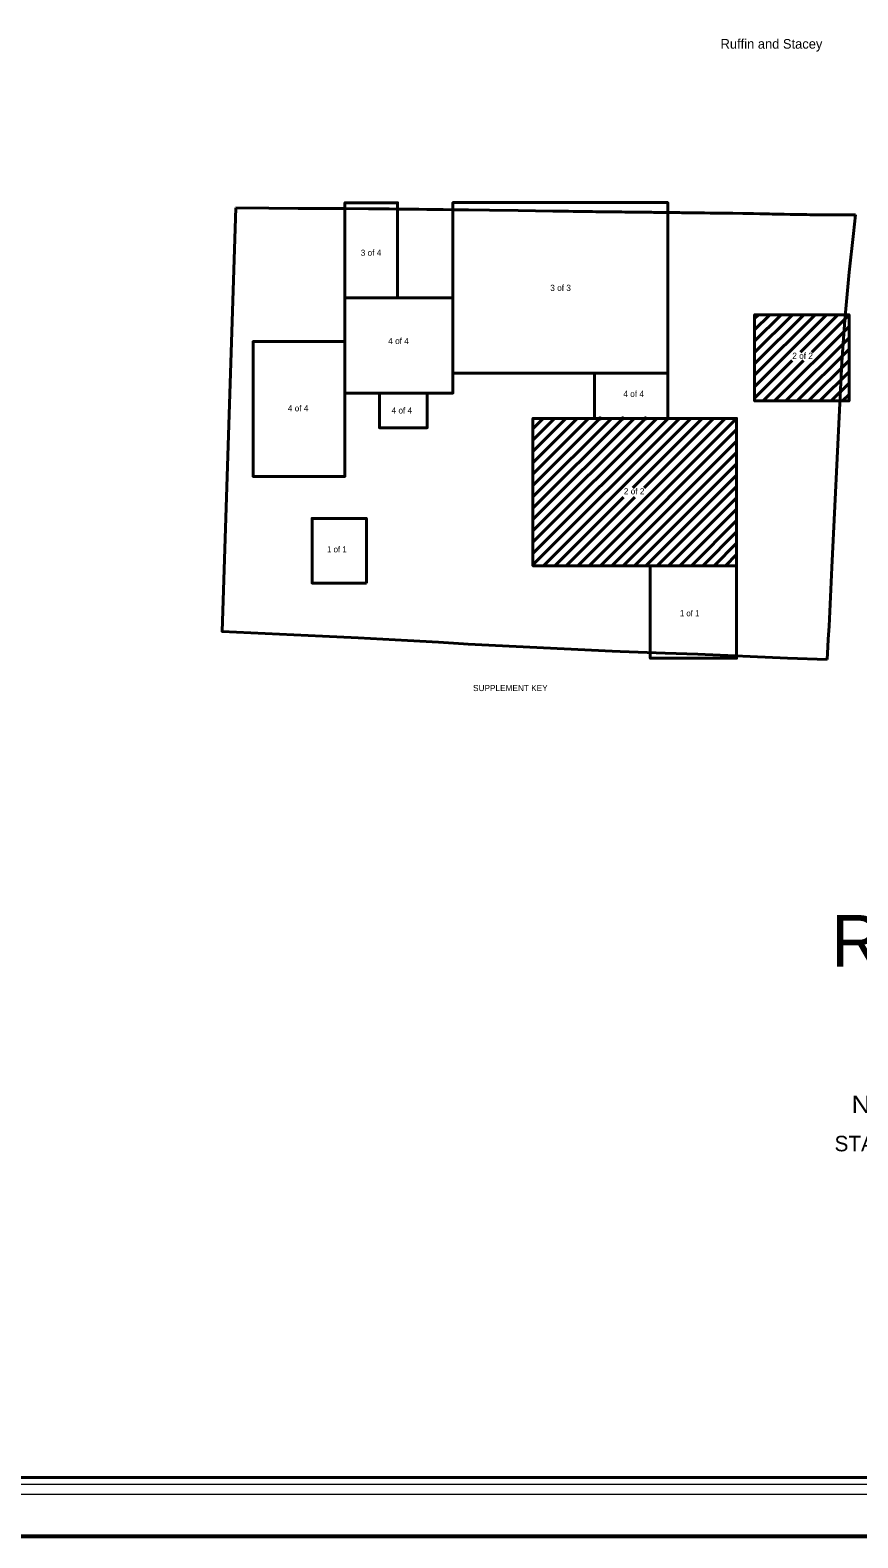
# Model space of a CAD drawing. Extents: x 370761 to 589071, y 261643 to 384686.
# Drawn here: x 552987 to 568436, y 327356 to 355514 of the extents above; entities that cross this region are included whole.
import ezdxf
from ezdxf.enums import TextEntityAlignment as Align

# ---------------------------------------------------------------- set-up
doc = ezdxf.new("R2010")
doc.units = 0
doc.header["$LTSCALE"] = 48
doc.header["$PDMODE"] = 32
doc.header["$PDSIZE"] = 24
for name, color, linetype, lineweight in [('1', 7, 'Continuous', 25), ('20', 7, 'Continuous', 40), ('23', 7, 'Continuous', 40), ('34', 7, 'Continuous', 13)]:
    doc.layers.add(name, color=color, linetype=linetype, lineweight=lineweight)
doc.layers.add('12', color=7, linetype='Continuous')

msp = doc.modelspace()

# ---------------------------------------------------------------- linework, layer by layer
at = {"layer": '1', "lineweight": 13}
msp.add_lwpolyline([(584223.67, 327356.36), (487593.03, 327356.36), (487593.03, 383753.4), (584223.67, 383753.4)], close=True, dxfattribs=at)
at = {"layer": '20'}
for p, q in [((563036.23, 352294.18), (561170.6, 352294.18)), ((558860.48, 352181.03), (558860.48, 352145.03)), ((558860.48, 352145.03), (558860.48, 351563.42)), ((559845.11, 351838.44), (559845.11, 352172.39)), ((560878.2, 352159.67), (560878.2, 352033.48)), ((560878.2, 352033.48), (560878.2, 351840.65)), ((564886.56, 352065.21), (564886.56, 352108.29)), ((564886.56, 352014.77), (564886.56, 352065.21)), ((564886.56, 351888.01), (564886.56, 352014.77)), ((559845.11, 351806.35), (559845.11, 351838.44)), ((559845.11, 351552.29), (559845.11, 351806.35)), ((560878.2, 351840.65), (560878.2, 351811.41)), ((560878.2, 351811.41), (560878.2, 351763.85)), ((560878.2, 351763.85), (560878.2, 351623.83)), ((564886.56, 351851.01), (564886.56, 351888.01)), ((564886.56, 351802.68), (564886.56, 351851.01)), ((564886.56, 351758.97), (564886.56, 351802.68)), ((564886.56, 351656.42), (564886.56, 351758.97)), ((558860.48, 351563.42), (558860.48, 351205.63)), ((559845.11, 351288.59), (559845.11, 351552.29)), ((560878.2, 351623.83), (560878.2, 351615.4)), ((560878.2, 351615.4), (560878.2, 351382.86)), ((564886.56, 351619.03), (564886.56, 351656.42)), ((564886.56, 351345.62), (564886.56, 351619.03)), ((559845.11, 351137.82), (559845.11, 351288.59)), ((559845.11, 351128.7), (559845.11, 351137.82)), ((559845.11, 350770.79), (559845.11, 351128.7)), ((560878.2, 351382.86), (560878.2, 351313.4)), ((560878.2, 351313.4), (560878.2, 351151.66)), ((560878.2, 351151.66), (560878.2, 350837.23)), ((564886.56, 351165.99), (564886.56, 351345.62)), ((564886.56, 351144.84), (564886.56, 351165.99)), ((564886.56, 350734.82), (564886.56, 351144.84)), ((558860.48, 350949.19), (558860.48, 350687.95)), ((558860.48, 350687.95), (558860.48, 350512.39)), ((559845.11, 350636.04), (559845.11, 350770.79)), ((559845.11, 350521.86), (559845.11, 350636.04)), ((560878.2, 350837.23), (560878.2, 350732.3)), ((560878.2, 350732.3), (560878.2, 350616.78)), ((564886.56, 350665.68), (564886.56, 350734.82)), ((564886.56, 350416.41), (564886.56, 350665.68)), ((558945.33, 350512.39), (558860.48, 350512.39)), ((558860.48, 350512.17), (558860.48, 350340.39)), ((558860.48, 350340.39), (558860.48, 350190.17)), ((559110.14, 350512.39), (558945.33, 350512.39)), ((559114.67, 350512.39), (559110.14, 350512.39)), ((559116.6, 350512.39), (559114.67, 350512.39)), ((559118.63, 350512.39), (559116.6, 350512.39)), ((559124.05, 350512.39), (559118.63, 350512.39)), ((559270.18, 350512.39), (559124.05, 350512.39)), ((559452.38, 350512.39), (559270.18, 350512.39)), ((559458.65, 350512.39), (559452.38, 350512.39)), ((559460.77, 350512.39), (559458.65, 350512.39)), ((559476.8, 350512.39), (559460.77, 350512.39)), ((559839.47, 350512.39), (559476.8, 350512.39)), ((559845.11, 350512.39), (559839.47, 350512.39)), ((559845.11, 350512.39), (559845.11, 350521.86)), ((559909.69, 350512.39), (559845.11, 350512.39)), ((560320.16, 350512.39), (559909.69, 350512.39)), ((560326.88, 350512.39), (560320.16, 350512.39)), ((560424.52, 350512.39), (560326.88, 350512.39)), ((560651.02, 350512.39), (560424.52, 350512.39)), ((560878.2, 350512.39), (560878.2, 350351.47)), ((560878.2, 350351.47), (560878.2, 350266.77)), ((564886.56, 350111.88), (564886.56, 350416.41)), ((564886.56, 349984.99), (564886.56, 350111.88)), ((564886.56, 349672.31), (564886.56, 349984.99)), ((557350.67, 349696.46), (557331.35, 349696.46)), ((557394.5, 349696.46), (557350.67, 349696.46)), ((557791.68, 349696.46), (557394.5, 349696.46)), ((558507.61, 349696.46), (557791.68, 349696.46)), ((558518.95, 349696.46), (558507.61, 349696.46)), ((558575.76, 349696.46), (558518.95, 349696.46)), ((558860.48, 349477.11), (558860.48, 349696.46)), ((558860.48, 349348.72), (558860.48, 349477.11)), ((564886.56, 349509.34), (564886.56, 349672.31)), ((564886.56, 349244.27), (564886.56, 349509.34)), ((557148.59, 349428.81), (557148.59, 349178.11)), ((557148.59, 349178.11), (557148.59, 349062.01)), ((558860.48, 349318.22), (558860.48, 349348.72)), ((558860.48, 348988.27), (558860.48, 349318.22)), ((564886.56, 349194.54), (564886.56, 349244.27)), ((564886.56, 349110.82), (564886.56, 349194.54)), ((557148.59, 349062.01), (557148.59, 348907.26)), ((557148.59, 348907.26), (557148.59, 348599.24)), ((558860.48, 348918.67), (558860.48, 348988.27)), ((558860.48, 348917.18), (558860.48, 348918.67)), ((558860.48, 348893.94), (558860.48, 348917.18)), ((558860.48, 348875.56), (558860.48, 348893.94)), ((558860.48, 348868.1), (558860.48, 348875.56)), ((560878.2, 349096.96), (560878.2, 349110.82)), ((560878.2, 348896.37), (560878.2, 349096.96)), ((563523.52, 349110.82), (563523.52, 349056.38)), ((563523.52, 348880.69), (563523.52, 348866.97)), ((564652.04, 349110.82), (564886.56, 349110.82)), ((564886.56, 349016.19), (564886.56, 349110.82)), ((564886.56, 348817.72), (564886.56, 349016.19)), ((558860.48, 348865.62), (558860.48, 348868.1)), ((558860.48, 348863.13), (558860.48, 348865.62)), ((558860.48, 348855.79), (558860.48, 348863.13)), ((558860.48, 348830.64), (558860.48, 348855.79)), ((558860.48, 348735.73), (558860.48, 348830.64)), ((558860.48, 348701.72), (558860.48, 348735.73)), ((558860.48, 348415.71), (558860.48, 348701.72)), ((559507.13, 348373.54), (559507.13, 348735.73)), ((560399.68, 348735.73), (560399.68, 348507.82)), ((563523.52, 348866.97), (563523.52, 348850.53)), ((563523.52, 348850.53), (563523.52, 348741.61)), ((564886.56, 348808.25), (564886.56, 348817.72)), ((564886.56, 348261.86), (564886.56, 348808.25)), ((558860.48, 347987.82), (558860.48, 348415.71)), ((559507.13, 348337.24), (559507.13, 348373.54)), ((559507.13, 348319.74), (559507.13, 348337.24)), ((558860.48, 347541.55), (558860.48, 347987.82)), ((558860.48, 347432.64), (558860.48, 347541.55)), ((564562.48, 345511.96), (564562.48, 345356.32)), ((566171.99, 345427.98), (566171.99, 345511.96)), ((566171.99, 345115.25), (566171.99, 345427.98)), ((566171.99, 345050.49), (566171.99, 345115.25)), ((566171.99, 344938.11), (566171.99, 345050.49)), ((566171.99, 344418.69), (566171.99, 344938.11)), ((564562.48, 344837.13), (564562.48, 344316.52)), ((566171.99, 344245.07), (566171.99, 344418.69)), ((566171.99, 344162.25), (566171.99, 344245.07)), ((566171.99, 343822.47), (566171.99, 344162.25))]:
    msp.add_line(p, q, dxfattribs=at)
for points in [[(487628.03, 383718.4), (584188.67, 383718.4), (584188.67, 327391.36), (487628.03, 327391.36)], [(490815.88, 382609.44), (583263.17, 382609.44), (583263.17, 328483.07), (490815.88, 328483.07)], [(559263.17, 345186.3), (558248.78, 345186.3), (558248.78, 346393.83), (559263.17, 346393.83)]]:
    msp.add_lwpolyline(points, close=True, dxfattribs=at)
at = {"layer": '20', "lineweight": 13}
msp.add_lwpolyline([(490506.69, 382934.9), (490506.69, 328173.79), (490685.25, 328352.47), (490685.25, 382740.07), (583393.77, 382740.07), (583393.77, 328352.47), (490685.25, 328352.47), (490506.69, 328173.79), (583572.35, 328173.79), (583572.35, 382934.9)], close=True, dxfattribs=at)
at = {"layer": '20'}
for points in [[(559304.92, 352291.91), (558860.48, 352291.91), (558860.48, 352181.03)], [(559845.11, 352172.39), (559845.11, 352291.91), (559304.92, 352291.91)], [(561170.6, 352294.18), (560878.2, 352294.18), (560878.2, 352159.67)], [(564886.56, 352108.29), (564886.56, 352294.18), (563036.23, 352294.18)], [(567861.6, 343758.01), (567123.88, 343784.14), (565450.87, 343860.69), (564838.21, 343877.67), (563999.63, 343907.38), (563853.16, 343915.43), (561164.67, 344047.12), (561073.26, 344053.88), (560982.02, 344058.1), (560605.62, 344081.36), (560026.96, 344117.62), (559111.54, 344166.65), (558440.74, 344197.53), (556569.41, 344283.33), (556826.12, 352196.24)], [(556826.12, 352196.24), (557443, 352187.73), (557988.16, 352184.62), (558565.31, 352182.28), (558860.48, 352181.03), (559303.86, 352177.94), (559439.56, 352176.66), (559689.9, 352174.27), (559845.11, 352172.39), (560241.91, 352167.58), (560389.79, 352166.29), (560694.29, 352161.88), (560896.24, 352159.46), (561169.44, 352155.89), (561559.21, 352150.2), (562093.23, 352143.49), (562419.6, 352139.04), (562740.19, 352135.02), (562958.12, 352132.06), (563035, 352131.06), (563119.95, 352129.71), (563192.58, 352129.09), (563247.48, 352127.79), (563354.72, 352126.31), (563420.61, 352125.41), (563482.1, 352124.22), (563542.5, 352123.66), (563592.22, 352123.33), (563618.48, 352122.69), (563692.45, 352121.75), (563759.55, 352120.97), (563822.43, 352120.55), (563882.07, 352119.53), (563939.11, 352119.01), (564028.19, 352117.93), (564085.71, 352117.09), (564156.04, 352116.32), (564235.34, 352115.62), (564293.46, 352114.62), (564343.2, 352114.12), (564396.9, 352113.77), (564439.76, 352113.01), (564501.23, 352112.3), (564582.39, 352111.58), (564628.75, 352111.13), (564670.54, 352110.6), (564709.01, 352110.21), (564743.62, 352109.89), (564808.14, 352108.99), (564886.56, 352108.29), (564961.56, 352107.15), (565013.3, 352106.37), (565065.79, 352105.42), (565107.2, 352105.86), (565148.85, 352105.01), (565236.16, 352104.11), (565256.83, 352103.24), (565325.86, 352102.74), (565390.94, 352102.08), (565466.2, 352101.03), (565574.63, 352099.68), (565677.62, 352098.68), (565743.39, 352097.89), (565839.02, 352096.75), (565854.94, 352096.36), (565899.89, 352096.18), (565942.26, 352095.72), (566043.47, 352095.31), (566104.58, 352094.31), (566287.41, 352092.74), (566372.8, 352090.66), (566397.63, 352090), (566491.06, 352087.61), (566609.32, 352085.01), (566706.09, 352082.8), (566787.48, 352081.11), (566835.78, 352080), (566892.63, 352078.56), (566949.94, 352078.02), (567004.05, 352076.9), (567058.96, 352075.68), (567171.7, 352073.68), (567275.46, 352072.16), (567409.58, 352069.66), (567483.28, 352068.31), (567541.1, 352067.46), (567592.78, 352066.6), (567640.24, 352065.8), (567660.43, 352065.46), (567723.84, 352065.07), (567779.76, 352064.7), (567821.38, 352064.98), (567890.27, 352064.72), (567924.41, 352064.73), (568008.99, 352064.09), (568041.31, 352064.28), (568206.52, 352063.77), (568305.75, 352063.26), (568319.6, 352063.18), (568356.03, 352063.19), (568390.93, 352062.9)], [(568390.93, 352062.9), (568353.02, 351718.44), (568274.88, 350993.4), (568193.31, 350102.8), (568137.57, 349315.83), (568008.24, 346622.76), (567951.6, 345479.54), (567900.73, 344384.06), (567881.49, 344139.01), (567874.05, 343996.63), (567861.6, 343758.01)], [(558860.48, 351205.63), (558860.48, 350965.98), (558860.48, 350949.19)], [(560878.2, 350616.78), (560878.2, 350512.39), (560651.02, 350512.39)], [(558860.48, 350512.39), (558860.48, 350512.17), (558945.35, 350512.17), (559110.16, 350512.17), (559114.7, 350512.17), (559116.63, 350512.17), (559118.66, 350512.17), (559124.08, 350512.17), (559270.2, 350512.17), (559452.32, 350512.17), (559458.59, 350512.17), (559460.71, 350512.17), (559476.79, 350512.17), (559839.36, 350512.17)], [(559839.36, 350512.17), (559845.11, 350512.17), (559845.11, 350512.39)], [(558860.48, 350053.08), (558860.48, 349696.46), (558575.76, 349696.46)], [(558860.48, 350190.17), (558860.48, 350111.15), (558860.48, 350053.08)], [(560878.2, 350266.77), (560878.2, 349868.1), (560878.2, 349747.79)], [(560878.2, 349747.79), (560878.2, 349166.05), (560878.2, 349153.93), (560878.2, 349110.82), (560958.86, 349110.82), (561165.39, 349110.82), (561230.64, 349110.82), (561243.21, 349110.82), (561285.9, 349110.82), (561682.95, 349110.82), (561684.05, 349110.82), (562601.62, 349110.82), (562648.74, 349110.82), (562694.78, 349110.82), (563339, 349110.82), (563345.12, 349110.82), (563466.72, 349110.82), (563475.98, 349110.82), (563523.52, 349110.82), (564026.81, 349110.82), (564066.57, 349110.82), (564201.6, 349110.82), (564336.27, 349110.82), (564643.54, 349110.82), (564652.04, 349110.82)], [(557331.35, 349696.46), (557148.59, 349696.46), (557148.59, 349428.81)], [(560846.88, 348735.73), (560878.2, 348735.73), (560878.2, 348896.37)], [(563523.52, 349056.38), (563523.52, 348882.8), (563523.52, 348880.69)], [(557148.59, 348599.24), (557148.59, 348072.18), (557148.59, 348038.5)], [(558860.48, 348735.73), (558867.96, 348735.73), (558954.83, 348735.73), (559507.13, 348735.73), (559584.44, 348735.73), (559643.91, 348735.73), (559884.63, 348735.73), (560095.27, 348735.73), (560125.43, 348735.73), (560399.68, 348735.73), (560606.35, 348735.73), (560846.88, 348735.73)], [(563523.52, 348741.61), (563523.52, 348310.75), (563523.52, 348261.86)], [(560399.68, 348507.82), (560399.68, 348088.05), (559507.13, 348088.05), (559507.13, 348319.74)], [(557148.59, 348038.5), (557148.59, 347823.2), (557148.59, 347578.08), (557148.59, 347563.1)], [(557148.59, 347563.1), (557148.59, 347335.53), (557148.59, 347306.18)], [(557148.59, 347306.18), (557148.59, 347180.56), (557167.98, 347180.56), (557437.72, 347180.56), (557634.51, 347180.56), (557708.38, 347180.56), (557709.65, 347180.56), (557813.39, 347180.56), (557816.19, 347180.56), (557822.93, 347180.56), (557851.9, 347180.56), (557868.76, 347180.56), (557905.2, 347180.56), (557963.71, 347180.56), (558240, 347180.56), (558295.44, 347180.56), (558344.23, 347180.56), (558377.68, 347180.56), (558617.19, 347180.56), (558622.44, 347180.56), (558624.2, 347180.56), (558625.95, 347180.56), (558631.2, 347180.56)], [(558631.2, 347180.56), (558860.48, 347180.56), (558860.48, 347432.64)], [(564562.48, 345356.32), (564562.48, 344936.65), (564562.48, 344837.13)], [(564562.48, 344316.52), (564562.48, 344082.89), (564562.48, 344064.68), (564562.48, 344028.18), (564562.48, 344027.45), (564562.48, 343976.71), (564562.48, 343890.35)], [(564562.48, 343890.35), (564562.48, 343784.82), (564844.7, 343784.82)], [(564844.7, 343784.82), (566171.99, 343784.82), (566171.99, 343822.47)]]:
    msp.add_lwpolyline(points, dxfattribs=at)
at = {"layer": '23'}
for p, q in [((566508.53, 350128.36), (566579.58, 350199.41)), ((566508.53, 349916.23), (566791.71, 350199.41)), ((566508.53, 349704.09), (567003.85, 350199.41)), ((566508.53, 349491.96), (567215.98, 350199.41)), ((566508.53, 349279.83), (567428.11, 350199.41)), ((566508.53, 349067.7), (567640.24, 350199.41)), ((566508.53, 348855.57), (567852.37, 350199.41)), ((567364.31, 349499.21), (568064.51, 350199.41)), ((567576.44, 349499.21), (568271.68, 350194.46)), ((566508.53, 349394.2), (566508.53, 349795.53)), ((566878.72, 348589.36), (568271.68, 349982.32)), ((567090.85, 348589.36), (568271.68, 349770.19)), ((567302.98, 348589.36), (568271.68, 349558.06)), ((566508.53, 348643.43), (567207.36, 349342.26)), ((566666.59, 348589.36), (567419.49, 349342.26)), ((567515.12, 348589.36), (568271.68, 349345.93)), ((567727.25, 348589.36), (568271.68, 349133.8)), ((567939.38, 348589.36), (568271.68, 348921.66)), ((568151.51, 348589.36), (568271.68, 348709.53)), ((562371.34, 348070.75), (562562.45, 348261.86)), ((562371.34, 347858.61), (562774.58, 348261.86)), ((562371.34, 347646.48), (562986.71, 348261.86)), ((562371.34, 347434.35), (563198.85, 348261.86)), ((562371.34, 347222.22), (563410.98, 348261.86)), ((562371.34, 347010.09), (563623.11, 348261.86)), ((562371.34, 346797.95), (563835.24, 348261.86)), ((562371.34, 346585.82), (564047.37, 348261.86)), ((562371.34, 346373.69), (564259.51, 348261.86)), ((562371.34, 346161.56), (564471.64, 348261.86)), ((562371.34, 345949.43), (564683.77, 348261.86)), ((562371.34, 345737.29), (564895.9, 348261.86)), ((562371.34, 345525.16), (565108.03, 348261.86)), ((562570.27, 345511.96), (565320.17, 348261.86)), ((563206.67, 345511.96), (565956.56, 348261.86)), ((563418.8, 345511.96), (566168.69, 348261.86)), ((563630.93, 345511.96), (566171.99, 348053.03)), ((564234.04, 346963.6), (565532.3, 348261.86)), ((564446.17, 346963.6), (565744.43, 348261.86)), ((563843.06, 345511.96), (566171.99, 347840.9)), ((564055.2, 345511.96), (566171.99, 347628.76)), ((564267.33, 345511.96), (566171.99, 347416.63)), ((564479.46, 345511.96), (566171.99, 347204.5)), ((564691.59, 345511.96), (566171.99, 346992.37)), ((562782.4, 345511.96), (564063.78, 346793.34)), ((562994.54, 345511.96), (564275.91, 346793.34)), ((564903.72, 345511.96), (566171.99, 346780.23)), ((565115.86, 345511.96), (566171.99, 346568.1)), ((565327.99, 345511.96), (566171.99, 346355.97)), ((565540.12, 345511.96), (566171.99, 346143.84)), ((565752.25, 345511.96), (566171.99, 345931.71)), ((565964.38, 345511.96), (566171.99, 345719.57))]:
    msp.add_line(p, q, dxfattribs=at)
for points in [[(566508.53, 349795.53), (566508.53, 350199.41), (566622.58, 350199.41), (566641.26, 350199.41), (567110.18, 350199.41), (567309.16, 350199.41), (567401.2, 350199.41), (567423.76, 350199.41), (567432.08, 350199.41), (567662.03, 350199.41), (568013.01, 350199.41), (568077.91, 350199.41), (568171, 350199.41), (568200.79, 350199.41)], [(568200.79, 350199.41), (568271.68, 350199.41), (568271.68, 348616.61)], [(566681.89, 348589.36), (566508.53, 348589.36), (566508.53, 348694.45), (566508.53, 348695.61), (566508.53, 348702.5), (566508.53, 348961.91), (566508.53, 349228.54), (566508.53, 349268.27), (566508.53, 349394.2)], [(568271.68, 348616.61), (568271.68, 348589.36), (568106.35, 348589.36), (567963.16, 348589.36), (567861.37, 348589.36), (567762.08, 348589.36), (567731.04, 348589.36), (567693.58, 348589.36), (567401.6, 348589.36), (566802.24, 348589.36), (566701.07, 348589.36), (566693.88, 348589.36), (566691.48, 348589.36), (566689.08, 348589.36), (566681.89, 348589.36)], [(562464.93, 348261.86), (562371.34, 348261.86), (562371.34, 348234.01), (562371.34, 348190.59), (562371.34, 347847.78), (562371.34, 347812.71), (562371.34, 347735.39), (562371.34, 347709.24), (562371.34, 347704.02), (562371.34, 347685.45), (562371.34, 347628.2), (562371.34, 347525.27), (562371.34, 347471.46), (562371.34, 347368.26), (562371.34, 347347.69), (562371.34, 347236.67), (562371.34, 347233.81), (562371.34, 347210.68), (562371.34, 347194.8), (562371.34, 347159.31), (562371.34, 347142.54), (562371.34, 347114.45), (562371.34, 346686.11), (562371.34, 346526.07), (562371.34, 346181.11), (562371.34, 346147.73), (562371.34, 345992.92)], [(563528.17, 348261.86), (563895.97, 348261.86), (563913.12, 348261.86), (563915.79, 348261.86), (563952.99, 348261.86), (563992.09, 348261.86), (564156.59, 348261.86), (564431.73, 348261.86), (564637.38, 348261.86), (564772.33, 348261.86), (564823.46, 348261.86), (562464.93, 348261.86)], [(566171.99, 348064.45), (566171.99, 348261.86), (565876.73, 348261.86), (565865.06, 348261.86), (565753.48, 348261.86), (565578.27, 348261.86), (565386.47, 348261.86), (565378.99, 348261.86), (565344.22, 348261.86), (565063.77, 348261.86), (565025.31, 348261.86), (564886.56, 348261.86), (564823.46, 348261.86), (563528.17, 348261.86)], [(566171.99, 347351.02), (566171.99, 347386.13), (566171.99, 347422.11), (566171.99, 347462.52), (566171.99, 347575.5), (566171.99, 347687.29), (566171.99, 347694.04), (566171.99, 347696.29), (566171.99, 347698.54), (566171.99, 347705.28), (566171.99, 348064.45)], [(562371.34, 345992.92), (562371.34, 345511.96), (562663.8, 345511.96), (563094.35, 345511.96), (563226.82, 345511.96), (563333.83, 345511.96), (563470.25, 345511.96), (563611.57, 345511.96), (564062.94, 345511.96), (564169.62, 345511.96), (564286.67, 345511.96), (564562.48, 345511.96), (564763.81, 345511.96), (564783.29, 345511.96), (564874.77, 345511.96), (564919.03, 345511.96), (565340.7, 345511.96), (565401.52, 345511.96), (565406.95, 345511.96), (565408.74, 345511.96), (565410.54, 345511.96), (565415.93, 345511.96), (565509.66, 345511.96), (565564.35, 345511.96), (565732.92, 345511.96), (565849.21, 345511.96), (565948.62, 345511.96), (565989.86, 345511.96), (566171.99, 345511.96), (566171.99, 345712.72), (566171.99, 345877.7), (566171.99, 346172.84), (566171.99, 346456.59), (566171.99, 346659.76), (566171.99, 346675.63), (566171.99, 346855.22), (566171.99, 346865.71), (566171.99, 346876.51), (566171.99, 347312.73), (566171.99, 347351.02)]]:
    msp.add_lwpolyline(points, dxfattribs=at)
for p in [(563623.11, 348261.86), (564047.37, 348261.86), (564471.64, 348261.86)]:
    msp.add_point(p, dxfattribs=at)

# ---------------------------------------------------------------- texts
at = {"layer": '12'}
msp.add_text('   ROCKINGHAM COUNTY  ', height=965.6, dxfattribs=at).set_placement((575114.18, 338021.13), align=Align.CENTER)
at = {"layer": '12', "width": 1.15}
msp.add_text('NORTH CAROLINA DEPARTMENT OF TRANSPORTATION', height=321.8, rotation=0.007, dxfattribs=at).set_placement((575066.63, 335291.28), align=Align.CENTER)
at = {"layer": '12'}
msp.add_text('STATE ROAD MAINTENANCE UNIT - MAPPING AND INFORMATION SECTION', height=289.7, rotation=0.002, dxfattribs=at).set_placement((575060.34, 334575.16), align=Align.CENTER)
at = {"layer": '20'}
for s, p in [('3 of 4', (559349.36, 351299.6)), ('3 of 3', (562887.76, 350643.49)), ('4 of 4', (559863.2, 349651.42)), ('2 of 2', (567404.85, 349374.74)), ('4 of 4', (564250.86, 348663.15)), ('4 of 4', (557988.66, 348395.49)), ('4 of 4', (559925, 348354.32)), ('2 of 2', (564260.56, 346844.86))]:
    msp.add_text(s, height=115, dxfattribs=at).set_placement(p, align=Align.CENTER)
at = {"layer": '20', "width": 0.95}
for p in [(558711.86, 345760.76), (565296.77, 344566.89)]:
    msp.add_text('1 of 1', height=115, dxfattribs=at).set_placement(p, align=Align.CENTER)
at = {"layer": '23'}
msp.add_text('SUPPLEMENT KEY', height=115, dxfattribs=at).set_placement((561950.07, 343170), align=Align.CENTER)
at = {"layer": '34'}
msp.add_text('Ruffin and Stacey', height=180, dxfattribs=at).set_placement((565873.53, 355168.33))

doc.saveas('drawing.dxf')
